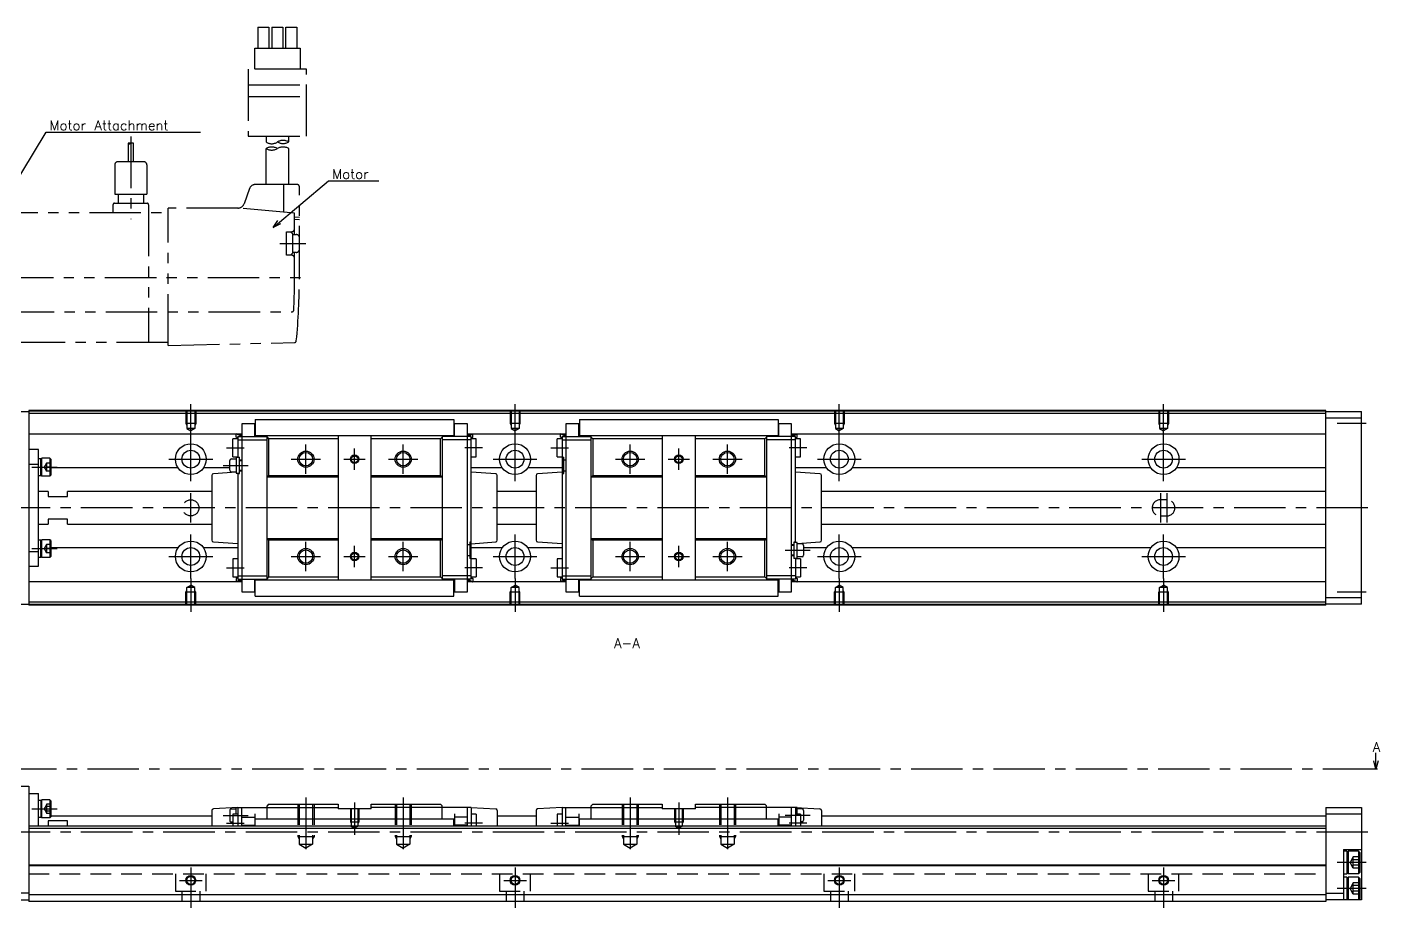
# Model space of a CAD drawing. Extents: x -2 to 651, y -8 to 279.
# Drawn here: x 234.3 to 651.5, y 8 to 279.5 of the extents above; entities that cross this region are included whole.
import ezdxf

# ---------------------------------------------------------------- set-up
doc = ezdxf.new("R2010")
doc.units = 0
doc.header["$LTSCALE"] = 0.5
for name, pattern in [('CENTER', [50.8, 31.75, -6.35, 6.35, -6.35]), ('DASHED', [19.05, 12.7, -6.35]), ('PHANTOM', [63.5, 31.75, -6.35, 6.35, -6.35, 6.35, -6.35])]:
    doc.linetypes.add(name, pattern=pattern)
for name, color, linetype in [('MSM_CENTER', 1, 'CENTER'), ('MSM_CONTINUOUS', 7, 'CONTINUOUS'), ('MSM_DASHED', 4, 'DASHED'), ('MSM_IMAGINARY', 6, 'PHANTOM'), ('MSM_NARROW', 5, 'CONTINUOUS'), ('MSM_PART_NUMBER', 7, 'CONTINUOUS')]:
    doc.layers.add(name, color=color, linetype=linetype)
doc.styles.get("Standard").update_dxf_attribs({"font": 'txt.shx', "height": 3, "bigfont": 'bigfont.shx'})

msp = doc.modelspace()

# ---------------------------------------------------------------- linework, layer by layer
at = {"layer": 'MSM_CENTER'}
for p, q in [((284.76, 153.09), (284.76, 163.3)), ((384.76, 153.09), (384.76, 163.3)), ((484.76, 153.09), (484.76, 163.3)), ((584.76, 153.09), (584.76, 163.3)), ((647.26, 157.3), (638.26, 157.3)), ((284.76, 139.55), (284.76, 153.05)), ((320.26, 141.8), (320.26, 150.8)), ((350.26, 141.8), (350.26, 150.8)), ((384.76, 139.55), (384.76, 153.05)), ((420.26, 141.8), (420.26, 150.8)), ((450.26, 141.8), (450.26, 150.8)), ((484.76, 139.55), (484.76, 153.05)), ((584.76, 139.55), (584.76, 153.05)), ((278.01, 146.3), (291.51, 146.3)), ((295.76, 149.8), (301.26, 149.8)), ((315.76, 146.3), (324.76, 146.3)), ((331.96, 146.3), (338.56, 146.3)), ((335.26, 143), (335.26, 149.6)), ((345.76, 146.3), (354.76, 146.3)), ((374.76, 149.8), (369.26, 149.8)), ((378.01, 146.3), (391.51, 146.3)), ((395.76, 149.8), (401.26, 149.8)), ((415.76, 146.3), (424.76, 146.3)), ((431.96, 146.3), (438.56, 146.3)), ((435.26, 143), (435.26, 149.6)), ((445.76, 146.3), (454.76, 146.3)), ((474.76, 149.8), (469.26, 149.8)), ((478.01, 146.3), (491.51, 146.3)), ((578.01, 146.3), (591.51, 146.3)), ((235.76, 143.86), (243.56, 143.86)), ((294.76, 144.4), (302.46, 144.4)), ((284.76, 126.8), (284.76, 135.8)), ((583.76, 135.8), (583.76, 126.8)), ((585.76, 135.8), (585.76, 126.8)), ((647.76, 131.3), (196.26, 131.3)), ((284.76, 109.55), (284.76, 123.05)), ((384.76, 109.55), (384.76, 123.05)), ((484.76, 109.55), (484.76, 123.05)), ((584.76, 109.55), (584.76, 123.05)), ((235.76, 118.74), (243.56, 118.74)), ((320.26, 111.8), (320.26, 120.8)), ((335.26, 113), (335.26, 119.6)), ((350.26, 111.8), (350.26, 120.8)), ((420.26, 111.8), (420.26, 120.8)), ((435.26, 113), (435.26, 119.6)), ((450.26, 111.8), (450.26, 120.8)), ((475.76, 118.2), (468.06, 118.2)), ((278.01, 116.3), (291.51, 116.3)), ((295.76, 112.8), (301.26, 112.8)), ((315.76, 116.3), (324.76, 116.3)), ((331.96, 116.3), (338.56, 116.3)), ((345.76, 116.3), (354.76, 116.3)), ((374.76, 112.8), (369.26, 112.8)), ((378.01, 116.3), (391.51, 116.3)), ((395.76, 112.8), (401.26, 112.8)), ((415.76, 116.3), (424.76, 116.3)), ((431.96, 116.3), (438.56, 116.3)), ((445.76, 116.3), (454.76, 116.3)), ((474.76, 112.8), (469.26, 112.8)), ((478.01, 116.3), (491.51, 116.3)), ((578.01, 116.3), (591.51, 116.3)), ((284.76, 109.51), (284.76, 99.3)), ((384.76, 109.51), (384.76, 99.3)), ((484.76, 109.51), (484.76, 99.3)), ((584.76, 109.51), (584.76, 99.3)), ((647.26, 105.3), (638.26, 105.3)), ((649.76, 50.8), (188.76, 50.8)), ((320.26, 42), (320.26, 24.41)), ((350.26, 42), (350.26, 24.41)), ((420.26, 42), (420.26, 24.41)), ((450.26, 42), (450.26, 24.41)), ((235.76, 38.55), (243.56, 38.55)), ((335.26, 40.5), (335.26, 30.54)), ((435.26, 40.5), (435.26, 30.54)), ((294.76, 36.5), (302.46, 36.5)), ((295.76, 34.1), (301.26, 34.1)), ((374.76, 34.1), (369.26, 34.1)), ((395.76, 34.1), (401.26, 34.1)), ((475.76, 36.5), (468.06, 36.5)), ((474.76, 34.1), (469.26, 34.1)), ((647.76, 31.3), (196.26, 31.3)), ((647.26, 22), (638.26, 22)), ((284.76, 20.5), (284.76, 8)), ((384.76, 20.5), (384.76, 8)), ((484.76, 20.5), (484.76, 8)), ((584.76, 20.5), (584.76, 8)), ((281.26, 16.5), (288.26, 16.5)), ((381.26, 16.5), (388.26, 16.5)), ((481.26, 16.5), (488.26, 16.5)), ((581.26, 16.5), (588.26, 16.5)), ((647.26, 14), (638.26, 14))]:
    msp.add_line(p, q, dxfattribs=at)
at = {"layer": 'MSM_CONTINUOUS'}
for p, q in [((219.76, 161), (234.76, 161)), ((634.76, 161.3), (234.76, 161.3)), ((234.76, 161.3), (234.76, 101.3)), ((634.76, 161.1), (234.76, 161.1)), ((634.76, 160.4), (234.76, 160.4)), ((634.76, 101.3), (634.76, 161.3)), ((634.76, 161), (645.76, 161)), ((634.76, 159), (645.76, 159)), ((645.76, 101.6), (645.76, 161)), ((300.46, 157.2), (300.46, 105.4)), ((304.46, 157.2), (300.46, 157.2)), ((304.46, 153.25), (304.46, 157.2)), ((304.66, 158.52), (365.86, 158.52)), ((304.66, 158.52), (304.66, 153.55)), ((365.86, 158.52), (365.86, 153.55)), ((366.06, 153.25), (366.06, 157.2)), ((370.06, 157.2), (366.06, 157.2)), ((370.06, 105.4), (370.06, 157.2)), ((400.46, 157.2), (400.46, 105.4)), ((404.46, 157.2), (400.46, 157.2)), ((404.46, 153.25), (404.46, 157.2)), ((404.66, 158.52), (465.86, 158.52)), ((404.66, 158.52), (404.66, 153.55)), ((465.86, 158.52), (465.86, 153.55)), ((466.06, 153.25), (466.06, 157.2)), ((470.06, 157.2), (466.06, 157.2)), ((470.06, 105.4), (470.06, 157.2)), ((298.76, 154.05), (234.76, 154.05)), ((297.76, 147.05), (297.76, 152.55)), ((299.26, 152.55), (297.76, 152.55)), ((298.76, 153.1), (298.76, 154.1)), ((300.46, 153.25), (298.76, 154.1)), ((299.26, 152.8), (298.76, 153.1)), ((300.46, 154.05), (298.86, 154.05)), ((300.46, 153.67), (298.96, 154.05)), ((299.26, 153.25), (308.26, 153.25)), ((299.26, 153.25), (299.26, 146.8)), ((299.26, 152.25), (308.26, 152.25)), ((304.46, 153.55), (366.06, 153.55)), ((308.26, 109.05), (308.26, 153.55)), ((308.26, 153.05), (308.76, 152.55)), ((308.76, 152.55), (308.76, 141.3)), ((330.16, 152.55), (308.76, 152.55)), ((330.16, 153.55), (330.16, 109.05)), ((340.36, 109.05), (340.36, 153.55)), ((361.76, 152.55), (340.36, 152.55)), ((361.76, 152.55), (362.26, 153.05)), ((361.76, 141.3), (361.76, 152.55)), ((362.26, 153.55), (362.26, 109.05)), ((371.26, 153.25), (362.26, 153.25)), ((371.26, 152.25), (362.26, 152.25)), ((370.06, 153.25), (371.76, 154.1)), ((370.06, 153.67), (371.56, 154.05)), ((371.66, 154.05), (370.06, 154.05)), ((371.26, 109.35), (371.26, 153.25)), ((371.26, 152.8), (371.76, 153.1)), ((372.76, 152.55), (371.26, 152.55)), ((371.76, 153.1), (371.76, 154.1)), ((398.76, 154.05), (371.76, 154.05)), ((372.76, 147.05), (372.76, 152.55)), ((397.76, 147.05), (397.76, 152.55)), ((399.26, 152.55), (397.76, 152.55)), ((400.46, 153.25), (398.76, 154.1)), ((398.76, 153.1), (398.76, 154.1)), ((399.26, 152.8), (398.76, 153.1)), ((400.46, 154.05), (398.86, 154.05)), ((400.46, 153.67), (398.96, 154.05)), ((399.26, 153.25), (399.26, 109.35)), ((399.26, 153.25), (408.26, 153.25)), ((399.26, 152.25), (408.26, 152.25)), ((404.46, 153.55), (466.06, 153.55)), ((408.26, 109.05), (408.26, 153.55)), ((408.26, 153.05), (408.76, 152.55)), ((430.16, 152.55), (408.76, 152.55)), ((408.76, 152.55), (408.76, 141.3)), ((430.16, 153.55), (430.16, 109.05)), ((440.36, 109.05), (440.36, 153.55)), ((461.76, 152.55), (440.36, 152.55)), ((461.76, 152.55), (462.26, 153.05)), ((461.76, 141.3), (461.76, 152.55)), ((462.26, 153.55), (462.26, 109.05)), ((471.26, 153.25), (462.26, 153.25)), ((471.26, 152.25), (462.26, 152.25)), ((470.06, 153.25), (471.76, 154.1)), ((471.66, 154.05), (470.06, 154.05)), ((470.06, 153.67), (471.56, 154.05)), ((471.26, 120.6), (471.26, 153.25)), ((471.26, 152.8), (471.76, 153.1)), ((472.76, 152.55), (471.26, 152.55)), ((471.76, 153.1), (471.76, 154.1)), ((634.76, 154.05), (471.76, 154.05)), ((472.76, 147.05), (472.76, 152.55)), ((237.76, 149.3), (234.76, 149.3)), ((237.76, 113.3), (237.76, 149.3)), ((238.56, 146.46), (237.76, 146.46)), ((238.56, 146.31), (238.86, 146.61)), ((238.56, 141.26), (238.56, 146.46)), ((238.86, 141.11), (238.86, 146.61)), ((241.26, 146.61), (238.86, 146.61)), ((241.26, 146.61), (241.26, 141.11)), ((241.56, 146.31), (241.26, 146.61)), ((241.56, 146.31), (241.56, 141.41)), ((297.26, 146.4), (298.76, 146.4)), ((297.76, 147.05), (299.26, 147.05)), ((299.76, 146.8), (298.76, 146.8)), ((298.76, 146.8), (298.76, 142)), ((299.26, 146.9), (299.76, 146.9)), ((299.76, 141.9), (299.76, 146.9)), ((299.76, 146.1), (300.46, 146.1)), ((371.26, 147.05), (372.76, 147.05)), ((397.76, 147.05), (399.26, 147.05)), ((399.26, 146.9), (399.76, 146.9)), ((399.76, 141.9), (399.76, 146.9)), ((399.76, 146.1), (400.46, 146.1)), ((471.26, 147.05), (472.76, 147.05)), ((234.76, 144.72), (237.76, 144.72)), ((280.81, 143.66), (241.56, 143.66)), ((296.76, 143.66), (288.71, 143.66)), ((298.76, 142.27), (291.73, 141.8)), ((296.76, 142.9), (296.76, 145.9)), ((297.26, 142.4), (298.76, 142.4)), ((298.76, 142), (299.76, 142)), ((299.26, 142), (299.26, 109.35)), ((299.26, 141.9), (299.76, 141.9)), ((299.76, 145.9), (300.46, 145.9)), ((299.76, 142.9), (300.46, 142.9)), ((299.76, 142.7), (300.46, 142.7)), ((380.81, 143.66), (371.26, 143.66)), ((378.79, 141.8), (371.26, 142.3)), ((399.26, 143.66), (388.71, 143.66)), ((399.26, 142.3), (391.73, 141.8)), ((399.26, 141.9), (399.76, 141.9)), ((399.76, 142.7), (400.46, 142.7)), ((480.81, 143.66), (471.26, 143.66)), ((478.79, 141.8), (471.26, 142.3)), ((580.81, 143.66), (488.71, 143.66)), ((634.76, 143.66), (588.71, 143.66)), ((237.76, 141.26), (238.56, 141.26)), ((238.56, 141.41), (238.86, 141.11)), ((241.26, 141.11), (238.86, 141.11)), ((241.26, 141.11), (241.56, 141.41)), ((291.26, 141.3), (291.26, 121.3)), ((308.76, 141.3), (308.26, 140.8)), ((330.16, 140.8), (308.26, 140.8)), ((308.76, 141.3), (330.16, 141.3)), ((340.36, 141.3), (361.76, 141.3)), ((362.26, 140.8), (340.36, 140.8)), ((362.26, 140.8), (361.76, 141.3)), ((379.26, 121.3), (379.26, 141.3)), ((391.26, 141.3), (391.26, 121.3)), ((408.76, 141.3), (408.26, 140.8)), ((430.16, 140.8), (408.26, 140.8)), ((408.76, 141.3), (430.16, 141.3)), ((440.36, 141.3), (461.76, 141.3)), ((462.26, 140.8), (440.36, 140.8)), ((462.26, 140.8), (461.76, 141.3)), ((479.26, 121.3), (479.26, 141.3)), ((240.76, 136.3), (237.76, 136.3)), ((240.76, 136.3), (240.76, 134.8)), ((240.76, 134.8), (246.76, 134.8)), ((291.26, 136.3), (246.76, 136.3)), ((246.76, 134.8), (246.76, 136.3)), ((391.26, 136.3), (379.26, 136.3)), ((634.76, 136.3), (479.26, 136.3)), ((237.76, 126.3), (240.76, 126.3)), ((246.76, 127.8), (240.76, 127.8)), ((240.76, 127.8), (240.76, 126.3)), ((246.76, 126.3), (246.76, 127.8)), ((246.76, 126.3), (291.26, 126.3)), ((379.26, 126.3), (391.26, 126.3)), ((479.26, 126.3), (634.76, 126.3)), ((238.56, 121.34), (237.76, 121.34)), ((238.56, 121.19), (238.86, 121.49)), ((238.56, 116.14), (238.56, 121.34)), ((238.86, 115.99), (238.86, 121.49)), ((241.26, 121.49), (238.86, 121.49)), ((241.26, 121.49), (241.26, 115.99)), ((241.56, 121.19), (241.26, 121.49)), ((241.56, 121.19), (241.56, 116.29)), ((308.26, 121.8), (308.76, 121.3)), ((330.16, 121.8), (308.26, 121.8)), ((330.16, 121.3), (308.76, 121.3)), ((308.76, 121.3), (308.76, 110.05)), ((362.26, 121.8), (340.36, 121.8)), ((361.76, 121.3), (340.36, 121.3)), ((361.76, 121.3), (362.26, 121.8)), ((361.76, 110.05), (361.76, 121.3)), ((430.16, 121.8), (408.26, 121.8)), ((408.26, 121.8), (408.76, 121.3)), ((430.16, 121.3), (408.76, 121.3)), ((408.76, 121.3), (408.76, 110.05)), ((462.26, 121.8), (440.36, 121.8)), ((461.76, 121.3), (440.36, 121.3)), ((461.76, 121.3), (462.26, 121.8)), ((461.76, 110.05), (461.76, 121.3)), ((234.76, 117.88), (237.76, 117.88)), ((280.81, 118.94), (241.56, 118.94)), ((299.26, 118.94), (288.71, 118.94)), ((291.73, 120.8), (299.26, 120.3)), ((370.76, 119.9), (370.06, 119.9)), ((371.26, 120.7), (370.76, 120.7)), ((370.76, 120.7), (370.76, 115.7)), ((371.26, 120.23), (378.8, 120.8)), ((380.81, 118.94), (371.26, 118.94)), ((399.26, 118.94), (388.71, 118.94)), ((391.73, 120.8), (399.26, 120.3)), ((470.76, 119.9), (470.06, 119.9)), ((470.76, 119.7), (470.06, 119.7)), ((471.26, 120.7), (470.76, 120.7)), ((470.76, 120.7), (470.76, 115.7)), ((471.76, 120.6), (470.76, 120.6)), ((471.76, 120.27), (478.8, 120.8)), ((471.76, 115.8), (471.76, 120.6)), ((473.26, 120.2), (471.76, 120.2)), ((473.76, 119.7), (473.76, 116.7)), ((480.81, 118.94), (473.76, 118.94)), ((580.81, 118.94), (488.71, 118.94)), ((634.76, 118.94), (588.71, 118.94)), ((234.76, 113.3), (237.76, 113.3)), ((237.76, 116.14), (238.56, 116.14)), ((238.56, 116.29), (238.86, 115.99)), ((241.26, 115.99), (238.86, 115.99)), ((241.26, 115.99), (241.56, 116.29)), ((297.76, 115.55), (297.76, 110.05)), ((299.26, 115.55), (297.76, 115.55)), ((370.76, 116.5), (370.06, 116.5)), ((371.26, 115.7), (370.76, 115.7)), ((372.76, 115.55), (371.26, 115.55)), ((372.76, 115.55), (372.76, 110.05)), ((397.76, 115.55), (397.76, 110.05)), ((399.26, 115.55), (397.76, 115.55)), ((470.76, 116.7), (470.06, 116.7)), ((470.76, 116.5), (470.06, 116.5)), ((470.76, 115.8), (471.76, 115.8)), ((471.26, 115.7), (470.76, 115.7)), ((471.26, 115.8), (471.26, 109.35)), ((472.76, 115.55), (471.26, 115.55)), ((473.26, 116.2), (471.76, 116.2)), ((472.76, 115.55), (472.76, 110.05)), ((298.76, 108.55), (234.76, 108.55)), ((297.76, 110.05), (299.26, 110.05)), ((299.26, 109.8), (298.76, 109.5)), ((298.76, 109.5), (298.76, 108.5)), ((300.46, 109.35), (298.76, 108.5)), ((300.46, 108.55), (298.86, 108.55)), ((300.46, 108.92), (298.96, 108.55)), ((299.26, 110.35), (308.26, 110.35)), ((299.26, 109.35), (308.26, 109.35)), ((304.46, 105.4), (304.46, 109.35)), ((366.06, 109.05), (304.46, 109.05)), ((304.66, 104.08), (304.66, 109.05)), ((308.76, 110.05), (308.26, 109.55)), ((308.76, 110.05), (330.16, 110.05)), ((340.36, 110.05), (361.76, 110.05)), ((362.26, 109.55), (361.76, 110.05)), ((371.26, 110.35), (362.26, 110.35)), ((371.26, 109.35), (362.26, 109.35)), ((365.86, 104.08), (365.86, 109.05)), ((366.06, 109.35), (366.06, 105.4)), ((370.06, 109.35), (371.76, 108.5)), ((370.06, 108.92), (371.56, 108.55)), ((371.66, 108.55), (370.06, 108.55)), ((371.26, 110.05), (372.76, 110.05)), ((371.26, 109.8), (371.76, 109.5)), ((371.76, 109.5), (371.76, 108.5)), ((398.76, 108.55), (371.76, 108.55)), ((397.76, 110.05), (399.26, 110.05)), ((399.26, 109.8), (398.76, 109.5)), ((398.76, 109.5), (398.76, 108.5)), ((400.46, 109.35), (398.76, 108.5)), ((400.46, 108.55), (398.86, 108.55)), ((400.46, 108.92), (398.96, 108.55)), ((399.26, 110.35), (408.26, 110.35)), ((399.26, 109.35), (408.26, 109.35)), ((404.46, 105.4), (404.46, 109.35)), ((466.06, 109.05), (404.46, 109.05)), ((404.66, 104.08), (404.66, 109.05)), ((408.76, 110.05), (408.26, 109.55)), ((408.76, 110.05), (430.16, 110.05)), ((440.36, 110.05), (461.76, 110.05)), ((462.26, 109.55), (461.76, 110.05)), ((471.26, 110.35), (462.26, 110.35)), ((471.26, 109.35), (462.26, 109.35)), ((465.86, 104.08), (465.86, 109.05)), ((466.06, 109.35), (466.06, 105.4)), ((470.06, 109.35), (471.76, 108.5)), ((470.06, 108.92), (471.56, 108.55)), ((471.66, 108.55), (470.06, 108.55)), ((471.26, 110.05), (472.76, 110.05)), ((471.26, 109.8), (471.76, 109.5)), ((471.76, 109.5), (471.76, 108.5)), ((634.76, 108.55), (471.76, 108.55)), ((300.46, 105.4), (304.46, 105.4)), ((304.66, 106.55), (304.46, 106.55)), ((366.06, 106.55), (365.86, 106.55)), ((366.06, 105.4), (370.06, 105.4)), ((400.46, 105.4), (404.46, 105.4)), ((404.66, 106.55), (404.46, 106.55)), ((466.06, 106.55), (465.86, 106.55)), ((466.06, 105.4), (470.06, 105.4)), ((219.76, 101.6), (234.76, 101.6)), ((634.76, 102.2), (234.76, 102.2)), ((634.76, 101.5), (234.76, 101.5)), ((634.76, 101.3), (234.76, 101.3)), ((304.66, 104.08), (365.86, 104.08)), ((404.66, 104.08), (465.86, 104.08)), ((645.76, 103.6), (634.76, 103.6)), ((645.76, 101.6), (634.76, 101.6)), ((650.26, 50.8), (650.26, 55.8)), ((650.26, 50.8), (649.59, 53.3)), ((650.76, 50.8), (649.76, 50.8)), ((650.93, 53.3), (650.26, 50.8)), ((222.76, 45.5), (234.76, 45.5)), ((234.76, 45.5), (234.76, 10)), ((234.76, 43.3), (237.76, 43.3)), ((237.76, 33.2), (237.76, 43.3)), ((238.56, 41.15), (237.76, 41.15)), ((238.56, 41), (238.86, 41.3)), ((238.56, 41.15), (238.56, 35.95)), ((238.86, 35.8), (238.86, 41.3)), ((241.26, 41.3), (238.86, 41.3)), ((241.26, 41.3), (241.26, 35.8)), ((241.56, 41), (241.26, 41.3)), ((241.56, 41), (241.56, 36.1)), ((291.26, 38.03), (291.26, 33.2)), ((299.26, 39), (291.73, 38.53)), ((299.26, 39), (330.16, 39)), ((299.26, 39), (299.26, 33.2)), ((300.46, 33.2), (300.46, 39)), ((308.76, 40), (308.26, 39.5)), ((308.26, 35.4), (308.26, 39.5)), ((308.76, 40), (330.16, 40)), ((330.16, 40), (330.16, 38.5)), ((340.36, 38.5), (330.16, 38.5)), ((340.36, 40), (361.76, 40)), ((340.36, 38.5), (340.36, 40)), ((371.26, 39), (340.36, 39)), ((362.26, 39.5), (361.76, 40)), ((362.26, 35.4), (362.26, 39.5)), ((370.06, 33.2), (370.06, 39)), ((371.26, 39), (378.79, 38.53)), ((371.26, 39), (371.26, 33.2)), ((379.26, 38.03), (379.26, 33.2)), ((391.26, 38.03), (391.26, 33.2)), ((399.26, 39), (391.73, 38.53)), ((399.26, 39), (430.16, 39)), ((399.26, 39), (399.26, 33.2)), ((400.46, 33.2), (400.46, 39)), ((408.76, 40), (408.26, 39.5)), ((408.26, 35.4), (408.26, 39.5)), ((408.76, 40), (430.16, 40)), ((430.16, 40), (430.16, 38.5)), ((440.36, 38.5), (430.16, 38.5)), ((440.36, 40), (461.76, 40)), ((440.36, 38.5), (440.36, 40)), ((471.26, 39), (440.36, 39)), ((462.26, 39.5), (461.76, 40)), ((462.26, 35.4), (462.26, 39.5)), ((470.06, 33.2), (470.06, 39)), ((471.26, 39), (478.79, 38.53)), ((471.26, 39), (471.26, 33.2)), ((471.76, 38.9), (471.26, 38.9)), ((471.76, 36.85), (471.76, 38.9)), ((473.26, 38.5), (471.76, 38.5)), ((473.76, 38), (473.76, 35)), ((479.26, 38.03), (479.26, 33.2)), ((634.76, 39), (634.76, 10)), ((634.76, 39), (645.76, 39)), ((645.76, 39), (645.76, 10.5)), ((237.76, 35.95), (238.56, 35.95)), ((238.56, 36.1), (238.86, 35.8)), ((241.26, 35.8), (238.86, 35.8)), ((246.76, 34.87), (240.76, 34.87)), ((240.76, 34.87), (240.76, 33.2)), ((241.26, 35.8), (241.56, 36.1)), ((291.26, 36.3), (241.56, 36.3)), ((246.76, 33.2), (246.76, 34.87)), ((299.26, 36.85), (297.76, 36.85)), ((297.76, 36.85), (297.76, 33.2)), ((300.46, 36), (304.46, 36)), ((300.46, 33.5), (304.46, 33.5)), ((304.46, 37), (304.46, 33.2)), ((304.66, 35.1), (304.46, 35.1)), ((304.66, 34.3), (304.46, 34.3)), ((365.86, 35.4), (304.66, 35.4)), ((304.66, 33.2), (304.66, 35.4)), ((365.86, 33.2), (365.86, 35.4)), ((366.06, 35.1), (365.86, 35.1)), ((366.06, 34.3), (365.86, 34.3)), ((366.06, 37), (366.06, 33.2)), ((370.06, 36), (366.06, 36)), ((370.06, 33.5), (366.06, 33.5)), ((372.76, 36.85), (371.26, 36.85)), ((372.76, 36.85), (372.76, 33.2)), ((391.26, 36.3), (379.26, 36.3)), ((397.76, 36.85), (397.76, 33.2)), ((399.26, 36.85), (397.76, 36.85)), ((400.46, 36), (404.46, 36)), ((400.46, 33.5), (404.46, 33.5)), ((404.46, 37), (404.46, 33.2)), ((404.66, 35.1), (404.46, 35.1)), ((404.66, 34.3), (404.46, 34.3)), ((465.86, 35.4), (404.66, 35.4)), ((404.66, 33.2), (404.66, 35.4)), ((465.86, 33.2), (465.86, 35.4)), ((466.06, 35.1), (465.86, 35.1)), ((466.06, 34.3), (465.86, 34.3)), ((466.06, 37), (466.06, 33.2)), ((470.06, 36), (466.06, 36)), ((470.06, 33.5), (466.06, 33.5)), ((472.76, 36.85), (471.26, 36.85)), ((472.76, 36.85), (472.76, 33.2)), ((473.26, 34.5), (472.76, 34.5)), ((634.76, 36.3), (479.26, 36.3)), ((634.76, 37), (645.76, 37)), ((634.76, 33.2), (234.76, 33.2)), ((634.76, 32.5), (234.76, 32.5)), ((640.26, 26), (645.76, 26)), ((640.26, 26), (640.26, 10.5)), ((641.26, 25.5), (640.26, 25.5)), ((641.26, 25.5), (641.26, 18.5)), ((641.26, 25.1), (641.66, 25.5)), ((644.86, 25.5), (641.66, 25.5)), ((641.66, 25.5), (641.66, 18.5)), ((644.86, 25.5), (644.86, 18.5)), ((645.26, 25.1), (644.86, 25.5)), ((645.26, 25.1), (645.26, 18.9)), ((634.76, 21.2), (234.76, 21.2)), ((634.76, 21), (234.76, 21)), ((640.26, 18.5), (641.26, 18.5)), ((641.26, 17.5), (640.26, 17.5)), ((641.66, 18.5), (641.26, 18.9)), ((641.26, 17.5), (641.26, 10.5)), ((641.26, 17.1), (641.66, 17.5)), ((644.86, 18.5), (641.66, 18.5)), ((644.86, 17.5), (641.66, 17.5)), ((641.66, 17.5), (641.66, 10.5)), ((644.86, 18.5), (645.26, 18.9)), ((644.86, 17.5), (644.86, 10.5)), ((645.26, 17.1), (644.86, 17.5)), ((645.26, 17.1), (645.26, 10.9)), ((234.76, 12.5), (225.26, 12.5)), ((225.26, 10.5), (234.76, 10.5)), ((634.76, 12), (234.76, 12)), ((634.76, 10), (234.76, 10)), ((634.76, 12.5), (640.26, 12.5)), ((645.76, 10.5), (634.76, 10.5)), ((641.66, 10.5), (641.26, 10.9)), ((644.86, 10.5), (645.26, 10.9))]:
    msp.add_line(p, q, dxfattribs=at)
for centre, radius in [((284.76, 146.3), 4.75), ((384.76, 146.3), 4.75), ((484.76, 146.3), 4.75), ((584.76, 146.3), 4.75), ((284.76, 146.3), 2.75), ((320.26, 146.3), 2.07), ((335.26, 146.3), 1.06), ((350.26, 146.3), 2.07), ((384.76, 146.3), 2.75), ((420.26, 146.3), 2.07), ((435.26, 146.3), 1.06), ((450.26, 146.3), 2.07), ((484.76, 146.3), 2.75), ((584.76, 146.3), 2.75), ((284.76, 116.3), 4.75), ((384.76, 116.3), 4.75), ((484.76, 116.3), 4.75), ((584.76, 116.3), 4.75), ((284.76, 116.3), 2.75), ((320.26, 116.3), 2.07), ((335.26, 116.3), 1.06), ((350.26, 116.3), 2.07), ((384.76, 116.3), 2.75), ((420.26, 116.3), 2.07), ((435.26, 116.3), 1.06), ((450.26, 116.3), 2.07), ((484.76, 116.3), 2.75), ((584.76, 116.3), 2.75), ((284.76, 16.5), 1.23), ((384.76, 16.5), 1.23), ((484.76, 16.5), 1.23), ((584.76, 16.5), 1.23)]:
    msp.add_circle(centre, radius, dxfattribs=at)
for centre, start, end in [((297.26, 145.9), 90, 180), ((297.26, 142.9), 180, 270), ((291.76, 141.3), 93.8066, 180), ((378.76, 141.3), 0, 86.1934), ((391.76, 141.3), 93.8066, 180), ((478.76, 141.3), 0, 86.1934), ((291.76, 121.3), 180, 266.1934), ((378.76, 121.3), 274.3133, 0), ((391.76, 121.3), 180, 266.1934), ((478.76, 121.3), 274.3133, 0), ((473.26, 119.7), 0, 90), ((473.26, 116.7), 270, 0), ((291.76, 38.03), 93.5763, 180), ((378.76, 38.03), 0, 86.4237), ((391.76, 38.03), 93.5763, 180), ((473.26, 38), 0, 90), ((478.76, 38.03), 0, 86.4237), ((473.26, 35), 270, 0)]:
    msp.add_arc(centre, 0.5, start, end, dxfattribs=at)
at = {"layer": 'MSM_DASHED'}
for p, q in [((283.26, 161.3), (283.26, 157.3)), ((283.53, 161.3), (283.53, 155.8)), ((285.99, 161.3), (285.99, 155.8)), ((286.26, 161.3), (286.26, 157.3)), ((383.26, 161.3), (383.26, 157.3)), ((383.53, 161.3), (383.53, 155.8)), ((385.99, 161.3), (385.99, 155.8)), ((386.26, 161.3), (386.26, 157.3)), ((483.26, 161.3), (483.26, 157.3)), ((483.53, 161.3), (483.53, 155.8)), ((485.99, 161.3), (485.99, 155.8)), ((486.26, 161.3), (486.26, 157.3)), ((583.26, 161.3), (583.26, 157.3)), ((583.53, 161.3), (583.53, 155.8)), ((585.99, 161.3), (585.99, 155.8)), ((586.26, 161.3), (586.26, 157.3)), ((286.26, 157.3), (283.26, 157.3)), ((283.26, 157.3), (283.53, 156.83)), ((285.99, 155.8), (283.53, 155.8)), ((283.53, 155.8), (284.76, 155.09)), ((285.99, 155.8), (284.76, 155.09)), ((286.26, 157.3), (285.99, 156.83)), ((383.26, 157.3), (383.53, 156.83)), ((386.26, 157.3), (383.26, 157.3)), ((385.99, 155.8), (383.53, 155.8)), ((383.53, 155.8), (384.76, 155.09)), ((385.99, 155.8), (384.76, 155.09)), ((386.26, 157.3), (385.99, 156.83)), ((486.26, 157.3), (483.26, 157.3)), ((483.26, 157.3), (483.53, 156.83)), ((485.99, 155.8), (483.53, 155.8)), ((483.53, 155.8), (484.76, 155.09)), ((485.99, 155.8), (484.76, 155.09)), ((486.26, 157.3), (485.99, 156.83)), ((586.26, 157.3), (583.26, 157.3)), ((583.26, 157.3), (583.53, 156.83)), ((583.53, 155.8), (584.76, 155.09)), ((585.99, 155.8), (583.53, 155.8)), ((585.99, 155.8), (584.76, 155.09)), ((586.26, 157.3), (585.99, 156.83)), ((240.26, 145.11), (239.54, 143.86)), ((239.54, 143.86), (240.26, 142.61)), ((240.26, 145.11), (240.26, 142.61)), ((241.56, 145.11), (240.26, 145.11)), ((241.56, 143.86), (240.26, 143.86)), ((241.56, 142.61), (240.26, 142.61)), ((585.76, 133.8), (583.76, 133.8)), ((583.76, 128.8), (585.76, 128.8)), ((240.26, 119.99), (239.54, 118.74)), ((239.54, 118.74), (240.26, 117.49)), ((241.56, 119.99), (240.26, 119.99)), ((240.26, 119.99), (240.26, 117.49)), ((241.56, 118.74), (240.26, 118.74)), ((241.56, 117.49), (240.26, 117.49)), ((283.26, 105.3), (283.53, 105.77)), ((283.26, 101.3), (283.26, 105.3)), ((286.26, 105.3), (283.26, 105.3)), ((283.53, 106.8), (284.76, 107.51)), ((283.53, 101.3), (283.53, 106.8)), ((285.99, 106.8), (283.53, 106.8)), ((285.99, 106.8), (284.76, 107.51)), ((285.99, 101.3), (285.99, 106.8)), ((286.26, 105.3), (285.99, 105.77)), ((286.26, 101.3), (286.26, 105.3)), ((383.26, 105.3), (383.53, 105.77)), ((383.26, 101.3), (383.26, 105.3)), ((386.26, 105.3), (383.26, 105.3)), ((383.53, 106.8), (384.76, 107.51)), ((383.53, 101.3), (383.53, 106.8)), ((385.99, 106.8), (383.53, 106.8)), ((385.99, 106.8), (384.76, 107.51)), ((385.99, 101.3), (385.99, 106.8)), ((386.26, 105.3), (385.99, 105.77)), ((386.26, 101.3), (386.26, 105.3)), ((483.26, 105.3), (483.53, 105.77)), ((483.26, 101.3), (483.26, 105.3)), ((486.26, 105.3), (483.26, 105.3)), ((483.53, 106.8), (484.76, 107.51)), ((483.53, 101.3), (483.53, 106.8)), ((485.99, 106.8), (483.53, 106.8)), ((485.99, 106.8), (484.76, 107.51)), ((485.99, 101.3), (485.99, 106.8)), ((486.26, 105.3), (485.99, 105.77)), ((486.26, 101.3), (486.26, 105.3)), ((583.26, 105.3), (583.53, 105.77)), ((583.26, 101.3), (583.26, 105.3)), ((586.26, 105.3), (583.26, 105.3)), ((583.53, 106.8), (584.76, 107.51)), ((583.53, 101.3), (583.53, 106.8)), ((585.99, 106.8), (583.53, 106.8)), ((585.99, 106.8), (584.76, 107.51)), ((585.99, 101.3), (585.99, 106.8)), ((586.26, 105.3), (585.99, 105.77)), ((586.26, 101.3), (586.26, 105.3)), ((240.26, 39.8), (239.54, 38.55)), ((239.54, 38.55), (240.26, 37.3)), ((240.26, 39.99), (240.26, 37.11)), ((241.56, 39.99), (240.26, 39.99)), ((241.56, 39.27), (240.26, 39.27)), ((241.56, 37.83), (240.26, 37.83)), ((296.76, 38), (296.76, 35)), ((297.26, 38.5), (298.76, 38.5)), ((298.76, 36.85), (298.76, 38.9)), ((298.76, 38.9), (299.26, 38.9)), ((317.76, 40), (317.76, 30)), ((318.19, 40), (318.19, 27.6)), ((322.33, 40), (322.33, 27.6)), ((322.76, 40), (322.76, 30)), ((333.96, 38.5), (333.96, 34.5)), ((334.2, 38.5), (334.2, 33.15)), ((336.32, 38.5), (336.32, 33.15)), ((336.56, 38.5), (336.56, 34.5)), ((347.76, 40), (347.76, 30)), ((348.19, 40), (348.19, 27.6)), ((352.33, 40), (352.33, 27.6)), ((352.76, 40), (352.76, 30)), ((417.76, 40), (417.76, 30)), ((418.19, 40), (418.19, 27.6)), ((422.33, 40), (422.33, 27.6)), ((422.76, 40), (422.76, 30)), ((433.96, 38.5), (433.96, 34.5)), ((434.2, 38.5), (434.2, 33.15)), ((436.32, 38.5), (436.32, 33.15)), ((436.56, 38.5), (436.56, 34.5)), ((447.76, 40), (447.76, 30)), ((448.19, 40), (448.19, 27.6)), ((452.33, 40), (452.33, 27.6)), ((452.76, 40), (452.76, 30)), ((241.56, 37.11), (240.26, 37.11)), ((297.26, 34.5), (297.76, 34.5)), ((333.96, 34.5), (334.2, 34.08)), ((333.96, 34.5), (336.56, 34.5)), ((336.56, 34.5), (336.32, 34.08)), ((433.96, 34.5), (436.56, 34.5)), ((433.96, 34.5), (434.2, 34.08)), ((436.56, 34.5), (436.32, 34.08)), ((317.76, 30), (322.76, 30)), ((317.76, 30), (318.19, 29.25)), ((322.76, 30), (322.33, 29.25)), ((334.2, 33.15), (336.32, 33.15)), ((334.2, 33.15), (335.26, 32.54)), ((336.32, 33.15), (335.26, 32.54)), ((347.76, 30), (352.76, 30)), ((347.76, 30), (348.19, 29.25)), ((352.76, 30), (352.33, 29.25)), ((417.76, 30), (422.76, 30)), ((417.76, 30), (418.19, 29.25)), ((422.76, 30), (422.33, 29.25)), ((434.2, 33.15), (436.32, 33.15)), ((434.2, 33.15), (435.26, 32.54)), ((436.32, 33.15), (435.26, 32.54)), ((447.76, 30), (448.19, 29.25)), ((447.76, 30), (452.76, 30)), ((452.76, 30), (452.33, 29.25)), ((318.19, 27.6), (320.26, 26.41)), ((318.19, 27.6), (322.33, 27.6)), ((322.33, 27.6), (320.26, 26.41)), ((348.19, 27.6), (352.33, 27.6)), ((348.19, 27.6), (350.26, 26.41)), ((352.33, 27.6), (350.26, 26.41)), ((418.19, 27.6), (422.33, 27.6)), ((418.19, 27.6), (420.26, 26.41)), ((422.33, 27.6), (420.26, 26.41)), ((448.19, 27.6), (450.26, 26.41)), ((448.19, 27.6), (452.33, 27.6)), ((452.33, 27.6), (450.26, 26.41)), ((643.26, 23.73), (642.26, 22)), ((643.26, 20.27), (642.26, 22)), ((645.26, 23.73), (643.26, 23.73)), ((643.26, 20.27), (643.26, 23.73)), ((645.26, 22.87), (643.26, 22.87)), ((645.26, 21.13), (643.26, 21.13)), ((234.76, 18.5), (634.76, 18.5)), ((280.01, 18.5), (280.01, 13.2)), ((289.51, 13.2), (289.51, 18.5)), ((380.01, 18.5), (380.01, 13.2)), ((389.51, 13.2), (389.51, 18.5)), ((480.01, 18.5), (480.01, 13.2)), ((489.51, 13.2), (489.51, 18.5)), ((580.01, 18.5), (580.01, 13.2)), ((589.51, 13.2), (589.51, 18.5)), ((645.26, 20.27), (643.26, 20.27)), ((280.01, 13.2), (289.51, 13.2)), ((282.01, 13.2), (282.01, 10)), ((287.51, 13.2), (287.51, 10)), ((380.01, 13.2), (389.51, 13.2)), ((382.01, 13.2), (382.01, 10)), ((387.51, 13.2), (387.51, 10)), ((480.01, 13.2), (489.51, 13.2)), ((482.01, 13.2), (482.01, 10)), ((487.51, 13.2), (487.51, 10)), ((580.01, 13.2), (589.51, 13.2)), ((582.01, 13.2), (582.01, 10)), ((587.51, 13.2), (587.51, 10)), ((643.26, 15.73), (642.26, 14)), ((643.26, 12.27), (642.26, 14)), ((645.26, 15.73), (643.26, 15.73)), ((643.26, 12.27), (643.26, 15.73)), ((645.26, 14.87), (643.26, 14.87)), ((645.26, 13.13), (643.26, 13.13)), ((645.26, 12.27), (643.26, 12.27))]:
    msp.add_line(p, q, dxfattribs=at)
msp.add_circle((284.76, 131.3), 2.5, dxfattribs=at)
for centre, radius, start, end in [((583.76, 131.3), 2.5, 90, 270), ((585.76, 131.3), 2.5, 270, 90), ((297.26, 38), 0.5, 90, 180), ((297.26, 35), 0.5, 180, 270)]:
    msp.add_arc(centre, radius, start, end, dxfattribs=at)
at = {"layer": 'MSM_IMAGINARY'}
for p, q in [((305.46, 279.48), (308.86, 279.48)), ((305.46, 279.48), (305.46, 272.98)), ((308.86, 279.48), (308.86, 272.98)), ((309.76, 279.48), (313.16, 279.48)), ((309.76, 279.48), (309.76, 272.98)), ((313.16, 279.48), (313.16, 272.98)), ((314.06, 279.48), (317.46, 279.48)), ((314.06, 272.98), (314.06, 279.48)), ((317.46, 279.48), (317.46, 272.98)), ((304.46, 272.98), (318.46, 272.98)), ((304.46, 266.48), (304.46, 272.98)), ((318.46, 272.98), (318.46, 266.48)), ((320.46, 266.48), (302.46, 266.48)), ((302.46, 266.48), (302.46, 245.86)), ((320.46, 245.86), (320.46, 266.48)), ((302.46, 261.63), (320.46, 261.63)), ((302.46, 258.03), (320.46, 258.03)), ((265.41, 243.64), (265.41, 238)), ((266.26, 245.75), (266.26, 220.3)), ((267.11, 238), (267.11, 243.64)), ((302.46, 245.86), (320.46, 245.86)), ((307.96, 245.86), (307.96, 244.07)), ((307.96, 231), (307.96, 242.04)), ((314.96, 244.07), (314.96, 245.86)), ((314.96, 231), (314.96, 242.04)), ((262.31, 238), (270.21, 238)), ((261.31, 237), (261.31, 228)), ((271.21, 237), (271.21, 228)), ((302.88, 229.68), (301.18, 225.02)), ((317.46, 231), (304.76, 231)), ((313.46, 222.46), (313.46, 231)), ((318.26, 202.3), (318.26, 230.2)), ((261.31, 228), (271.21, 228)), ((262.36, 228), (262.36, 225.2)), ((270.16, 228), (270.16, 225.2)), ((221.76, 222.3), (277.76, 222.3)), ((260.76, 224.7), (260.76, 222.3)), ((261.26, 225.2), (271.26, 225.2)), ((271.76, 224.7), (271.76, 182.3)), ((277.76, 181.3), (277.76, 223.7)), ((299.3, 223.7), (277.76, 223.7)), ((316.76, 222.17), (299.3, 223.7)), ((316.76, 215.53), (316.76, 222.17)), ((318.26, 220.76), (316.76, 220.89)), ((318.26, 220.06), (316.76, 220.19)), ((314.26, 216.38), (315.76, 216.38)), ((314.26, 209.18), (314.26, 216.38)), ((315.26, 216.28), (314.26, 216.28)), ((316.23, 215.53), (317.26, 215.53)), ((316.26, 210.28), (316.26, 215.28)), ((312.26, 212.78), (320.26, 212.78)), ((314.26, 209.28), (315.26, 209.28)), ((315.76, 209.18), (314.26, 209.18)), ((317.26, 210.03), (316.26, 210.03)), ((316.76, 202.3), (316.76, 210.03)), ((194.76, 202.3), (320.26, 202.3)), ((226.76, 191.73), (316, 191.73)), ((277.76, 182.3), (221.76, 182.3)), ((277.76, 181.3), (316.82, 182.29))]:
    msp.add_line(p, q, dxfattribs=at)
for centre, radius, start, end in [((265.84, 242.9), 0.85, 60.0009, 119.999), ((265.84, 244.37), 0.85, 240.001, 299.999), ((266.69, 242.9), 0.85, 59.9987, 119.999), ((309.71, 239.01), 3.5, 60.0014, 120.1319), ((309.71, 245.07), 3.5, 239.871, 300), ((309.71, 246.51), 3, 234.3132, 305.6839), ((313.21, 241.04), 3.5, 60.0014, 120.0014), ((313.21, 247.1), 3.5, 240.0015, 300.0015), ((313.21, 239.01), 3.5, 60.0637, 120), ((262.31, 237), 1, 90, 180), ((270.21, 237), 1, 360, 90), ((304.76, 229), 2, 90, 160), ((317.46, 230.2), 0.8, 360, 90), ((261.26, 224.7), 0.5, 90, 180), ((271.26, 224.7), 0.5, 360, 90), ((299.3, 225.7), 2, 270, 340), ((315.76, 217.38), 1, 270, 0), ((315.26, 215.28), 1, 360, 90), ((317.26, 214.53), 1, 360, 90), ((315.26, 210.28), 1, 270, 360), ((315.76, 208.18), 1, 1.7094, 90), ((317.26, 211.03), 1, 270, 360), ((118.26, 202.3), 198.5, 357.0836, 0), ((118.26, 202.3), 200, 354.3874, 0), ((316, 192.23), 0.5, 270, 357.0836), ((316.8, 182.79), 0.5, 271.4503, 354.3874)]:
    msp.add_arc(centre, radius, start, end, dxfattribs=at)
at = {"layer": 'MSM_NARROW'}
for centre, radius in [((320.26, 146.3), 2.5), ((335.26, 146.3), 1.3), ((350.26, 146.3), 2.5), ((420.26, 146.3), 2.5), ((435.26, 146.3), 1.3), ((450.26, 146.3), 2.5), ((320.26, 116.3), 2.5), ((335.26, 116.3), 1.3), ((350.26, 116.3), 2.5), ((420.26, 116.3), 2.5), ((435.26, 116.3), 1.3), ((450.26, 116.3), 2.5), ((284.76, 16.5), 1.5), ((384.76, 16.5), 1.5), ((484.76, 16.5), 1.5), ((584.76, 16.5), 1.5)]:
    msp.add_circle(centre, radius, dxfattribs=at)
at = {"layer": 'MSM_PART_NUMBER'}
for p, q in [((220.36, 214.41), (240.18, 247.1)), ((240.18, 247.1), (287.71, 247.1)), ((310.12, 217.73), (327.25, 232.05)), ((327.25, 232.05), (342.71, 232.05)), ((310.12, 217.73), (311.61, 219.85)), ((312.47, 218.82), (310.12, 217.73))]:
    msp.add_line(p, q, dxfattribs=at)

# ---------------------------------------------------------------- texts
for s, p in [('Motor Attachment', (241.22, 247.69)), ('Motor', (328.38, 232.69)), ('A-A', (415.26, 88.1)), ('A', (649.3, 56.11))]:
    msp.add_text(s, height=3, dxfattribs=at).set_placement(p)

doc.saveas('drawing.dxf')
